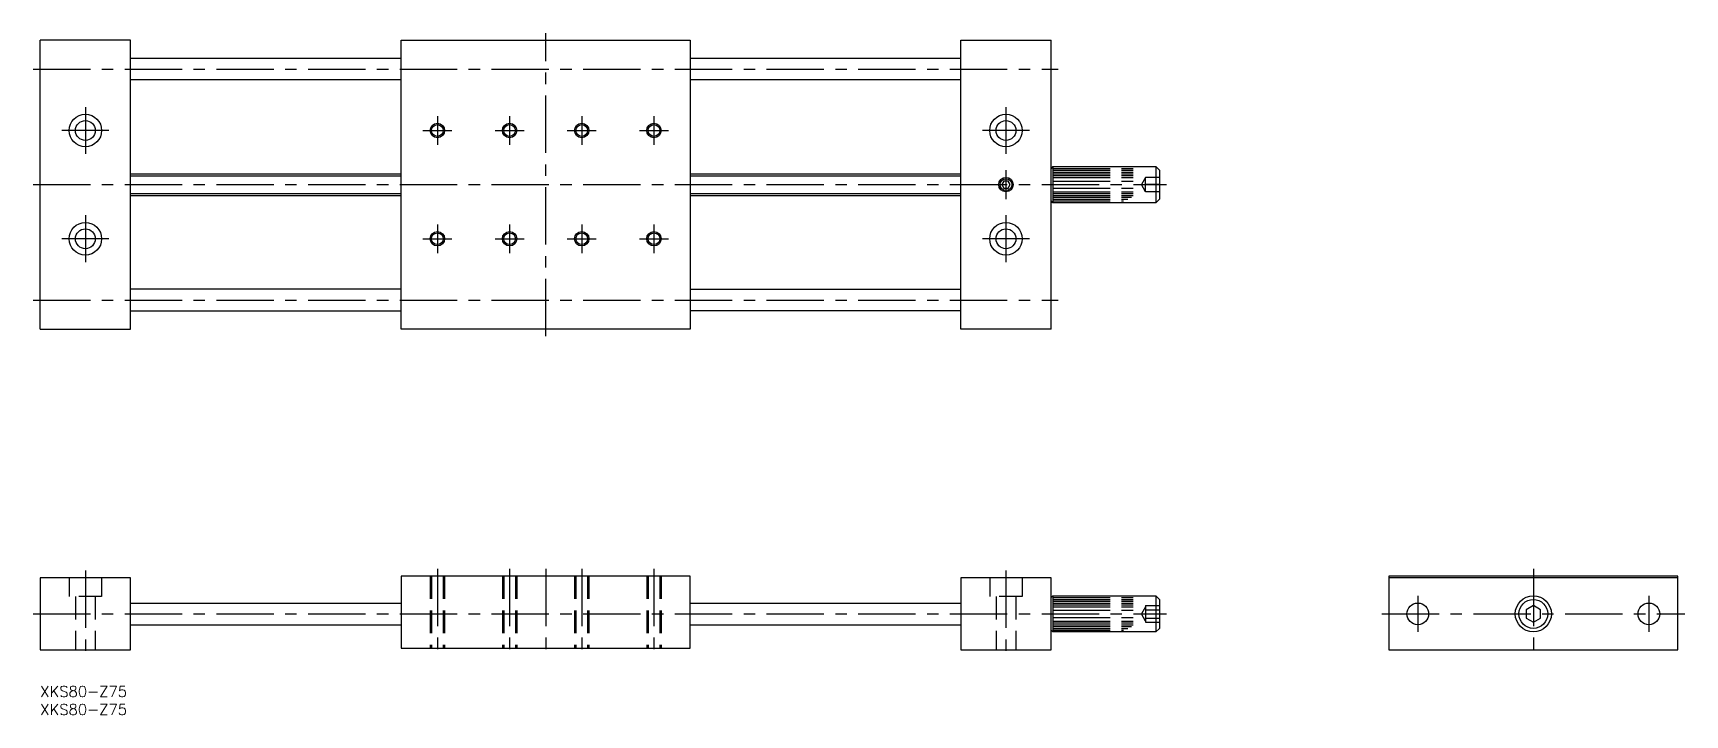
# Model space of a CAD drawing. Extents: x -2 to 456, y -8 to 181.
import ezdxf

# ---------------------------------------------------------------- set-up
doc = ezdxf.new("R2010")
doc.units = 0
doc.header["$LTSCALE"] = 0.5
for name, pattern in [('CENTER', [50.8, 31.75, -6.35, 6.35, -6.35]), ('DASHED', [19.05, 12.7, -6.35]), ('PHANTOM', [63.5, 31.75, -6.35, 6.35, -6.35, 6.35, -6.35])]:
    doc.linetypes.add(name, pattern=pattern)
for name, color, linetype in [('MSM_CENTER', 1, 'CENTER'), ('MSM_CONTINUOUS', 7, 'CONTINUOUS'), ('MSM_DASHED', 4, 'DASHED'), ('MSM_IMAGINARY', 6, 'PHANTOM'), ('MSM_NARROW', 5, 'CONTINUOUS'), ('MSM_PART_NUMBER', 7, 'CONTINUOUS')]:
    doc.layers.add(name, color=color, linetype=linetype)
doc.styles.get("Standard").update_dxf_attribs({"font": 'txt.shx', "height": 3, "bigfont": 'bigfont.shx'})

# ---------------------------------------------------------------- blocks, each defined once
blk = doc.blocks.new('*U3')
at = {"layer": 'MSM_PART_NUMBER'}
blk.add_text('XKS80-Z75', height=3, dxfattribs=at).set_placement((0, -3))
blk = doc.blocks.new('*U4')
at = {"layer": 'MSM_PART_NUMBER'}
blk.add_text('XKS80-Z75', height=3, dxfattribs=at).set_placement((0, -8))

msp = doc.modelspace()

# ---------------------------------------------------------------- linework, layer by layer
at = {"layer": 'MSM_CENTER'}
for p, q in [((140, 96.93), (140, 180.93)), ((-2, 170.93), (282, 170.93)), ((12.5, 160.43), (12.5, 147.43)), ((267.5, 160.43), (267.5, 147.43)), ((110, 157.93), (110, 149.93)), ((130, 157.93), (130, 149.93)), ((150, 157.93), (150, 149.93)), ((170, 157.93), (170, 149.93)), ((19, 153.93), (6, 153.93)), ((106, 153.93), (114, 153.93)), ((126, 153.93), (134, 153.93)), ((146, 153.93), (154, 153.93)), ((166, 153.93), (174, 153.93)), ((274, 153.93), (261, 153.93)), ((267.5, 142.93), (267.5, 134.93)), ((-2, 138.93), (312, 138.93)), ((12.5, 130.43), (12.5, 117.43)), ((267.5, 130.43), (267.5, 117.43)), ((19, 123.93), (6, 123.93)), ((106, 123.93), (114, 123.93)), ((110, 127.93), (110, 119.93)), ((126, 123.93), (134, 123.93)), ((130, 127.93), (130, 119.93)), ((146, 123.93), (154, 123.93)), ((150, 127.93), (150, 119.93)), ((166, 123.93), (174, 123.93)), ((170, 127.93), (170, 119.93)), ((274, 123.93), (261, 123.93)), ((-2, 106.93), (282, 106.93)), ((110, 32.5), (110, 8.5)), ((130, 32.5), (130, 8.5)), ((140, 32.5), (140, 8.5)), ((150, 32.5), (150, 8.5)), ((170, 32.5), (170, 8.5)), ((413.59, 32.5), (413.59, 8)), ((12.5, 32), (12.5, 8)), ((267.5, 32), (267.5, 8)), ((381.59, 25), (381.59, 15)), ((445.59, 25), (445.59, 15)), ((-2, 20), (312, 20)), ((371.59, 20), (455.59, 20))]:
    msp.add_line(p, q, dxfattribs=at)
at = {"layer": 'MSM_CONTINUOUS'}
for p, q in [((0, 98.93), (0, 178.93)), ((25, 178.93), (0, 178.93)), ((25, 98.93), (25, 178.93)), ((100, 98.93), (100, 178.93)), ((100, 178.93), (180, 178.93)), ((180, 178.93), (180, 98.93)), ((255, 98.93), (255, 178.93)), ((255, 178.93), (280, 178.93)), ((280, 98.93), (280, 178.93)), ((25, 173.93), (100, 173.93)), ((180, 173.93), (255, 173.93)), ((100, 167.93), (25, 167.93)), ((255, 167.93), (180, 167.93)), ((25, 141.93), (100, 141.93)), ((180, 141.93), (255, 141.93)), ((280.5, 143.93), (280, 143.43)), ((280.5, 143.93), (309, 143.93)), ((280.5, 143.93), (280.5, 133.93)), ((309, 143.93), (309, 133.93)), ((309, 143.93), (310, 142.93)), ((310, 142.93), (310, 134.93)), ((266.92, 139.93), (266.35, 138.93)), ((266.35, 138.93), (266.92, 137.93)), ((268.08, 139.93), (266.92, 139.93)), ((266.92, 137.93), (268.08, 137.93)), ((268.65, 138.93), (268.08, 139.93)), ((268.08, 137.93), (268.65, 138.93)), ((25, 135.93), (100, 135.93)), ((180, 135.93), (255, 135.93)), ((280.5, 133.93), (280, 134.43)), ((309, 133.93), (280.5, 133.93)), ((310, 134.93), (309, 133.93)), ((100, 109.93), (25, 109.93)), ((180, 109.93), (255, 109.93)), ((25, 103.93), (100, 103.93)), ((255, 103.93), (180, 103.93)), ((0, 98.93), (25, 98.93)), ((180, 98.93), (100, 98.93)), ((280, 98.93), (255, 98.93)), ((25, 30), (0, 30)), ((0, 30), (0, 10)), ((25, 10), (25, 30)), ((180, 30.5), (100, 30.5)), ((100, 30.5), (100, 10.5)), ((180, 10.5), (180, 30.5)), ((280, 30), (255, 30)), ((255, 30), (255, 10)), ((280, 10), (280, 30)), ((373.59, 30.5), (373.59, 10)), ((453.59, 30.5), (373.59, 30.5)), ((453.59, 30), (373.59, 30)), ((453.59, 10), (453.59, 30.5)), ((25, 23), (100, 23)), ((180, 23), (255, 23)), ((280.5, 25), (280, 24.5)), ((280.5, 25), (309, 25)), ((280.5, 25), (280.5, 15)), ((309, 25), (309, 15)), ((309, 25), (310, 24)), ((310, 24), (310, 16)), ((413.59, 22.31), (411.59, 21.15)), ((411.59, 21.15), (411.59, 18.85)), ((411.59, 18.85), (413.59, 17.69)), ((415.59, 21.15), (413.59, 22.31)), ((413.59, 17.69), (415.59, 18.85)), ((415.59, 18.85), (415.59, 21.15)), ((25, 17), (100, 17)), ((180, 17), (255, 17)), ((280.5, 15), (280, 15.5)), ((309, 15), (280.5, 15)), ((310, 16), (309, 15)), ((0, 10), (25, 10)), ((100, 10.5), (180, 10.5)), ((255, 10), (280, 10)), ((373.59, 10), (453.59, 10))]:
    msp.add_line(p, q, dxfattribs=at)
for centre, radius in [((12.5, 153.93), 4.5), ((12.5, 153.93), 2.75), ((267.5, 153.93), 4.5), ((267.5, 153.93), 2.75), ((110, 153.93), 1.62), ((130, 153.93), 1.62), ((150, 153.93), 1.62), ((170, 153.93), 1.62), ((267.5, 138.93), 1.62), ((12.5, 123.93), 4.5), ((267.5, 123.93), 4.5), ((12.5, 123.93), 2.75), ((110, 123.93), 1.62), ((130, 123.93), 1.62), ((150, 123.93), 1.62), ((170, 123.93), 1.62), ((267.5, 123.93), 2.75), ((381.59, 20), 3), ((413.59, 20), 5), ((413.59, 20), 4), ((445.59, 20), 3)]:
    msp.add_circle(centre, radius, dxfattribs=at)
at = {"layer": 'MSM_DASHED'}
for p, q in [((306.2, 140.93), (305.05, 138.93)), ((306.2, 136.93), (305.05, 138.93)), ((310, 140.93), (306.2, 140.93)), ((306.2, 136.93), (306.2, 140.93)), ((310, 138.93), (306.2, 138.93)), ((310, 136.93), (306.2, 136.93)), ((8, 30), (8, 24.8)), ((17, 30), (17, 24.8)), ((108, 30.5), (108, 10.5)), ((108.38, 30.5), (108.38, 10.5)), ((111.62, 30.5), (111.62, 10.5)), ((112, 30.5), (112, 10.5)), ((128, 30.5), (128, 10.5)), ((128.38, 30.5), (128.38, 10.5)), ((131.62, 30.5), (131.62, 10.5)), ((132, 30.5), (132, 10.5)), ((148, 30.5), (148, 10.5)), ((148.38, 30.5), (148.38, 10.5)), ((151.62, 30.5), (151.62, 10.5)), ((152, 30.5), (152, 10.5)), ((168, 30.5), (168, 10.5)), ((168.38, 30.5), (168.38, 10.5)), ((171.62, 30.5), (171.62, 10.5)), ((172, 30.5), (172, 10.5)), ((263, 30), (263, 24.8)), ((272, 30), (272, 24.8)), ((17, 24.8), (8, 24.8)), ((9.75, 24.8), (9.75, 10)), ((15.25, 24.8), (15.25, 10)), ((272, 24.8), (263, 24.8)), ((264.75, 24.8), (264.75, 10)), ((270.25, 24.8), (270.25, 10)), ((306.2, 22), (305.05, 20)), ((306.2, 18), (305.05, 20)), ((306.2, 22.31), (310, 22.31)), ((306.2, 22.31), (306.2, 17.69)), ((306.2, 21.15), (310, 21.15)), ((306.2, 18.85), (310, 18.85)), ((306.2, 17.69), (310, 17.69))]:
    msp.add_line(p, q, dxfattribs=at)
at = {"layer": 'MSM_IMAGINARY'}
for p, q in [((280.5, 143.43), (304.67, 143.43)), ((280.5, 142.93), (303.64, 142.93)), ((280.5, 142.43), (303.07, 142.43)), ((280.5, 141.93), (303.01, 141.93)), ((280.5, 141.43), (303.17, 141.43)), ((280.5, 140.93), (303.39, 140.93)), ((280.5, 139.93), (303.65, 139.93)), ((280.5, 137.93), (303.67, 137.93)), ((280.5, 136.93), (303.54, 136.93)), ((280.5, 136.43), (303.37, 136.43)), ((280.5, 135.93), (303.02, 135.93)), ((280.5, 135.43), (302.26, 135.43)), ((280.5, 134.93), (301.26, 134.93)), ((280.5, 134.43), (300.02, 134.43)), ((280.5, 24.5), (304.67, 24.5)), ((280.5, 24), (303.64, 24)), ((280.5, 23.5), (303.07, 23.5)), ((280.5, 23), (303.01, 23)), ((280.5, 22.5), (303.17, 22.5)), ((280.5, 22), (303.39, 22)), ((280.5, 21), (303.65, 21)), ((280.5, 19), (303.67, 19)), ((280.5, 18), (303.54, 18)), ((280.5, 17.5), (303.37, 17.5)), ((280.5, 17), (303.02, 17)), ((280.5, 16.5), (302.26, 16.5)), ((280.5, 16), (301.26, 16)), ((280.5, 15.5), (300.02, 15.5))]:
    msp.add_line(p, q, dxfattribs=at)
at = {"layer": 'MSM_NARROW'}
for p, q in [((25, 141.39), (100, 141.39)), ((180, 141.39), (255, 141.39)), ((25, 136.47), (100, 136.47)), ((180, 136.47), (255, 136.47))]:
    msp.add_line(p, q, dxfattribs=at)
for centre in [(110, 153.93), (130, 153.93), (150, 153.93), (170, 153.93), (267.5, 138.93), (110, 123.93), (130, 123.93), (150, 123.93), (170, 123.93)]:
    msp.add_circle(centre, 2, dxfattribs=at)

# ---------------------------------------------------------------- block references
at = {"layer": 'MSM_CONTINUOUS'}
for name in ['*U3', '*U4']:
    msp.add_blockref(name, (0, 0), dxfattribs=at)

doc.saveas('drawing.dxf')
